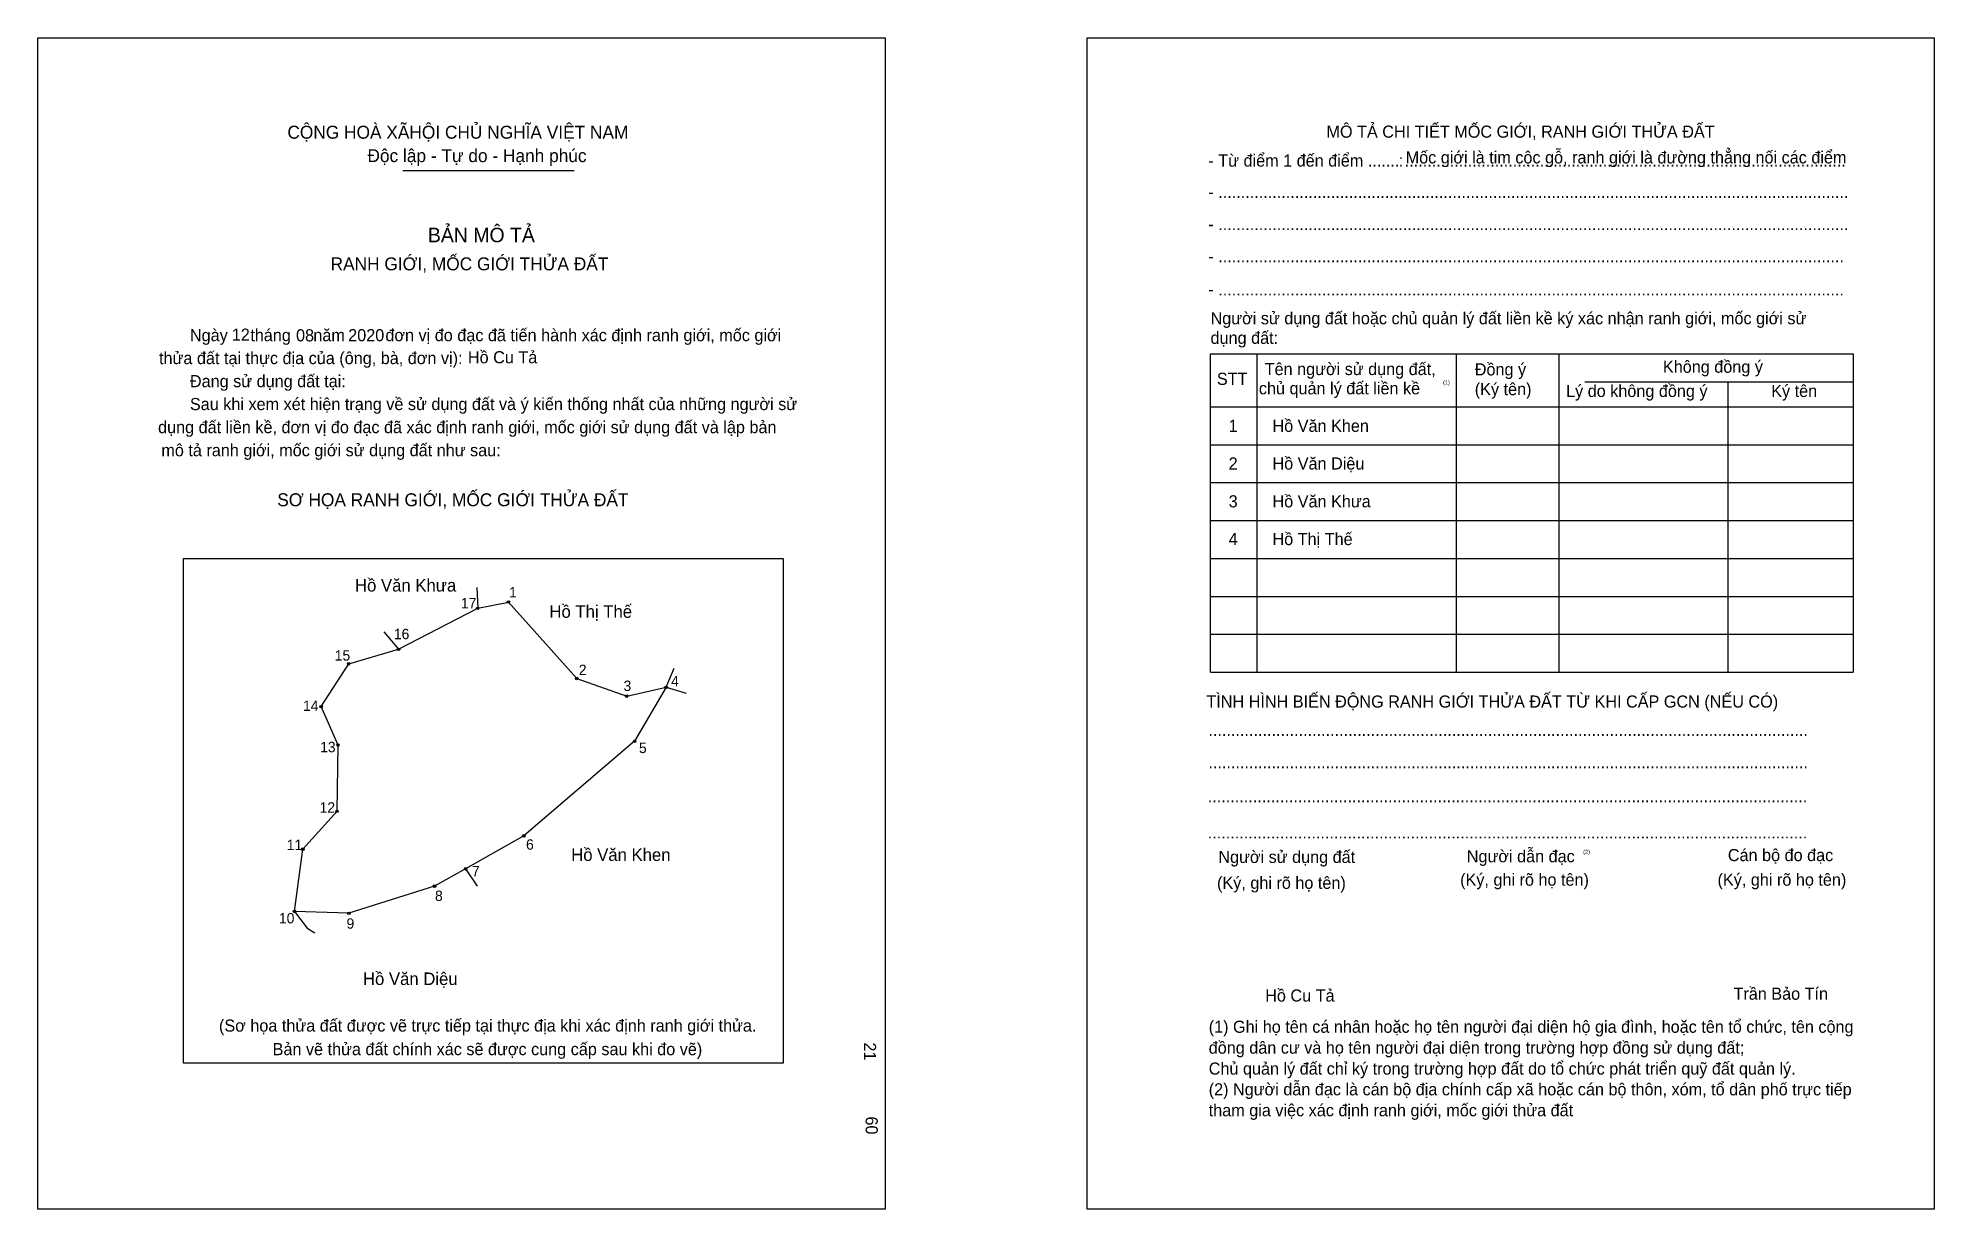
# Model space of a CAD drawing. Extents: x 546863 to 548005, y 1825676 to 1826382.
import ezdxf

# ---------------------------------------------------------------- set-up
doc = ezdxf.new("R2010")
doc.units = 0
for name, color, linetype in [('bmtKhungInTrang1', 7, 'Continuous'), ('bmtKhungInTrang2', 7, 'Continuous'), ('bmtNoiDung', 7, 'Continuous'), ('bmtTemplate', 7, 'Continuous'), ('CanhThua', 7, 'Continuous'), ('MocDinhThua', 7, 'Continuous'), ('RauThua', 7, 'Continuous'), ('SoHieuDinhThua', 7, 'Continuous'), ('TenChuLanCan', 7, 'Continuous')]:
    doc.layers.add(name, color=color, linetype=linetype)

msp = doc.modelspace()

# ---------------------------------------------------------------- linework, layer by layer
at = {"layer": 'bmtKhungInTrang1'}
msp.add_lwpolyline([(546863.1, 1826381.7), (547373.2, 1826381.7), (547373.2, 1825676.2), (546863.1, 1825676.2)], close=True, dxfattribs=at)
at = {"layer": 'bmtKhungInTrang2'}
msp.add_lwpolyline([(547494.8, 1826381.7), (548004.9, 1826381.7), (548004.9, 1825676.2), (547494.8, 1825676.2)], close=True, dxfattribs=at)
at = {"layer": 'bmtTemplate'}
for p, q in [((547082.9, 1826301.8), (547186, 1826301.8)), ((547597.1, 1826191.4), (547597.1, 1825999.6)), ((547717.1, 1826191.4), (547717.1, 1825999.6)), ((547778.9, 1826191.6), (547778.9, 1825999.6)), ((547956.1, 1826191.4), (547956.1, 1825999.6)), ((547794.5, 1826174.5), (547956.1, 1826174.5)), ((547569.2, 1826159.5), (547956.1, 1826159.5)), ((547569.2, 1826136.6), (547956.1, 1826136.6)), ((547569.2, 1826113.8), (547956.1, 1826113.8)), ((547569.2, 1826091), (547956.1, 1826091)), ((547569.2, 1826068.1), (547956.1, 1826068.1)), ((547569.2, 1826045.3), (547956.1, 1826045.3)), ((547569.2, 1826022.5), (547956.1, 1826022.5)), ((547569.2, 1825999.6), (547956.1, 1825999.6))]:
    msp.add_line(p, q, dxfattribs=at)
for points in [[(547568.9, 1826191.4), (547956.1, 1826191.4)], [(547568.9, 1826191.4), (547568.9, 1825999.6)], [(547880.7, 1826174.3), (547880.7, 1825999.6)]]:
    msp.add_lwpolyline(points, dxfattribs=at)
msp.add_lwpolyline([(546950.8, 1825764.1), (546950.8, 1826068.1), (547311.8, 1826068.1), (547311.8, 1825764.1)], close=True, dxfattribs=at)
at = {"layer": 'CanhThua'}
for p, q in [((547127.9, 1826038.1), (547146.4, 1826041.9)), ((547146.4, 1826041.9), (547187.5, 1825995.8)), ((547080.2, 1826013.4), (547127.9, 1826038.1)), ((547050.2, 1826004.7), (547080.2, 1826013.4)), ((547033.6, 1825978.9), (547050.2, 1826004.7)), ((547187.5, 1825995.8), (547217.6, 1825985.2)), ((547217.6, 1825985.2), (547241.4, 1825990.5)), ((547241.4, 1825990.5), (547222.4, 1825958)), ((547043.8, 1825955.7), (547033.6, 1825978.9)), ((547043.2, 1825915.8), (547043.8, 1825955.7)), ((547222.4, 1825958), (547155.7, 1825901)), ((547022.6, 1825893), (547043.2, 1825915.8)), ((547017.6, 1825855.5), (547022.6, 1825893)), ((547155.7, 1825901), (547120.6, 1825881.2)), ((547120.6, 1825881.2), (547101.9, 1825870.7)), ((547101.9, 1825870.7), (547050.3, 1825854.4)), ((547050.3, 1825854.4), (547017.6, 1825855.5))]:
    msp.add_line(p, q, dxfattribs=at)
at = {"layer": 'MocDinhThua'}
for centre in [(547146.4, 1826041.9), (547127.9, 1826038.1), (547080.2, 1826013.4), (547050.2, 1826004.7), (547187.5, 1825995.8), (547217.6, 1825985.2), (547241.4, 1825990.5), (547033.6, 1825978.9), (547043.8, 1825955.7), (547222.4, 1825958), (547043.2, 1825915.8), (547022.6, 1825893), (547155.7, 1825901), (547120.6, 1825881.2), (547101.9, 1825870.7), (547017.6, 1825855.5), (547050.3, 1825854.4)]:
    msp.add_circle(centre, 0.752, dxfattribs=at)
at = {"layer": 'RauThua'}
for p, q in [((547127.3, 1826050.7), (547127.9, 1826038.1)), ((547071.4, 1826023.9), (547080.2, 1826013.4)), ((547241.4, 1825990.5), (547246.2, 1826002)), ((547241.4, 1825990.5), (547253.4, 1825986.9)), ((547120.6, 1825881.2), (547127.5, 1825870.7)), ((547017.6, 1825855.5), (547025.2, 1825845.4)), ((547025.2, 1825845.4), (547029.9, 1825842.6))]:
    msp.add_line(p, q, dxfattribs=at)

# ---------------------------------------------------------------- texts
at = {"layer": 'bmtNoiDung'}
for s, height, p in [('12', 7.3, (546979.8, 1826199.3)), ('08', 7.3, (547018.5, 1826198.9)), ('2020', 7.3, (547049.9, 1826199)), ('Hồ Cu Tả', 7.3, (547122, 1826185.7)), ('1', 7.3, (547580.1, 1826144.4)), ('Hồ Văn Khen ', 7.298, (547606.5, 1826144.4)), ('2', 7.3, (547580.1, 1826121.7)), ('Hồ Văn Diệu ', 7.298, (547606.5, 1826121.7)), ('3', 7.3, (547580.1, 1826098.9)), ('Hồ Văn Khưa ', 7.298, (547606.5, 1826098.9)), ('4', 7.3, (547580.1, 1826076.2)), ('Hồ Thị Thế ', 7.298, (547606.5, 1826076.2)), ('Hồ Cu Tả', 7.3, (547602.1, 1825801.2))]:
    msp.add_text(s, height=height, dxfattribs=at).set_placement(p)
for s, p in [('21', (547360.5, 1825776.6)), ('60', (547361.5, 1825732))]:
    msp.add_text(s, height=7.3, rotation=270, dxfattribs=at).set_placement(p)
at = {"layer": 'bmtTemplate'}
for s, height, p in [('CỘNG HOÀ XÃHỘI CHỦ NGHĨA VIỆT NAM', 7.785, (547013.3, 1826321)), ('MÔ TẢ CHI TIẾT MỐC GIỚI, RANH GIỚI THỬA ĐẤT', 7.296, (547639, 1826321.6)), ('Độc lập - Tự do - Hạnh phúc', 7.785, (547061.5, 1826306.9)), ('Mốc giới là tim cộc gỗ, ranh giới là đường thẳng nối các điểm', 7.296, (547686.7, 1826306.1)), ('- Từ điểm 1 đến điểm .......', 7.296, (547567.9, 1826304.2)), (':', 7.3, (547682.5, 1826304.2)), ('..................................................................................................', 7.296, (547686.1, 1826304.2)), ('- ............................................................................................................................................', 7.2957, (547567.9, 1826285.3)), ('BẢN MÔ TẢ', 8.76, (547097.9, 1826258.6)), ('- ............................................................................................................................................', 7.2957, (547567.9, 1826265.9)), ('RANH GIỚI, MỐC GIỚI THỬA ĐẤT', 7.785, (547039.3, 1826241.7)), ('- ...........................................................................................................................................', 7.2957, (547567.9, 1826246.5)), ('- ...........................................................................................................................................', 7.2957, (547567.9, 1826226.6)), ('Người sử dụng đất hoặc chủ quản lý đất liền kề ký xác nhận ranh giới, mốc giới sử', 7.296, (547569.2, 1826209.2)), ('Ngày     tháng     năm         đơn vị đo đạc đã tiến hành xác định ranh giới, mốc giới ', 7.298, (546954.6, 1826199)), ('dụng đất:', 7.3, (547569.2, 1826197.4)), ('thửa đất tại thực địa của (ông, bà, đơn vị):', 7.298, (546936, 1826185.2)), ('Đang sử dụng đất tại:', 7.298, (546954.6, 1826171.3)), ('STT', 7.3, (547573, 1826172.7)), ('Tên người sử dụng đất,', 7.296, (547601.8, 1826178.6)), ('Đồng ý', 7.3, (547728.3, 1826178.4)), ('Không đồng ý', 7.296, (547841.6, 1826180)), ('chủ quản lý đất liền kề', 7.296, (547598.3, 1826167)), ('(1)', 2.43, (547709.2, 1826173)), ('(Ký tên)', 7.3, (547728.3, 1826166.5)), ('Lý do không đồng ý', 7.296, (547783.3, 1826165.4)), ('Ký tên', 7.3, (547906.8, 1826165.4)), ('Sau khi xem xét hiện trạng về sử dụng đất và ý kiến thống nhất của những người sử ', 7.298, (546954.6, 1826157.5)), ('dụng đất liền kề, đơn vị đo đạc đã xác định ranh giới, mốc giới sử dụng đất và lập bản', 7.298, (546935.4, 1826143.6)), ('mô tả ranh giới, mốc giới sử dụng đất như sau:', 7.298, (546937.4, 1826129.7)), ('SƠ HỌA RANH GIỚI, MỐC GIỚI THỬA ĐẤT', 7.785, (547007.2, 1826099.6)), ('TÌNH HÌNH BIẾN ĐỘNG RANH GIỚI THỬA ĐẤT TỪ KHI CẤP GCN (NẾU CÓ)', 7.296, (547566.7, 1825978.3)), ('.....................................................................................................................................', 7.3067, (547567.9, 1825961.2)), ('.....................................................................................................................................', 7.3067, (547567.9, 1825941.7)), ('.....................................................................................................................................', 7.3067, (547567.5, 1825921.2)), ('.....................................................................................................................................', 7.3067, (547567.5, 1825899.5)), ('Người sử dụng đất', 7.296, (547573.9, 1825884.7)), ('Người dẫn đạc', 7.296, (547723.5, 1825885.1)), ('(2)', 2.43, (547793.6, 1825890.2)), ('Cán bộ đo đạc', 7.296, (547880.7, 1825885.8)), ('(Ký, ghi rõ họ tên)', 7.296, (547573.1, 1825869.1)), ('(Ký, ghi rõ họ tên)', 7.296, (547719.5, 1825871)), ('(Ký, ghi rõ họ tên)', 7.296, (547874.5, 1825871)), ('Trần Bảo Tín', 7.296, (547884.1, 1825802.3)), ('(Sơ họa thửa đất được vẽ trực tiếp tại thực địa khi xác định ranh giới thửa.', 7.298, (546972.1, 1825783.1)), ('(1) Ghi họ tên cá nhân hoặc họ tên người đại diện hộ gia đình, hoặc tên tổ chức, tên cộng', 7.296, (547568.1, 1825782.4)), ('Bản vẽ thửa đất chính xác sẽ được cung cấp sau khi đo vẽ)', 7.298, (547004.4, 1825768.9)), ('đồng dân cư và họ tên người đại diện trong trường hợp đồng sử dụng đất;', 7.296, (547568.1, 1825769.8)), ('Chủ quản lý đất chỉ ký trong trường hợp đất do tổ chức phát triển quỹ đất quản lý.', 7.296, (547568.1, 1825757.2)), ('(2) Người dẫn đạc là cán bộ địa chính cấp xã hoặc cán bộ thôn, xóm, tổ dân phố trực tiếp', 7.296, (547568.1, 1825744.7)), ('tham gia việc xác định ranh giới, mốc giới thửa đất', 7.296, (547568.1, 1825732.1))]:
    msp.add_text(s, height=height, dxfattribs=at).set_placement(p)
at = {"layer": 'SoHieuDinhThua'}
for s, p in [('17', (547117.8, 1826038.1)), ('1', (547146.8, 1826044.7)), ('16', (547077.4, 1826019.5)), ('15', (547041.8, 1826006.6)), ('2', (547188.8, 1825997.9)), ('4', (547244.3, 1825991)), ('3', (547215.7, 1825988.3)), ('14', (547022.7, 1825976.3)), ('13', (547033, 1825951.4)), ('5', (547225, 1825950.9)), ('12', (547032.7, 1825915)), ('11', (547012.9, 1825892.5)), ('6', (547157, 1825892.7)), ('7', (547124.4, 1825876.6)), ('8', (547102.2, 1825861.8)), ('10', (547008.2, 1825848.3)), ('9', (547048.9, 1825845.1))]:
    msp.add_text(s, height=6.26, dxfattribs=at).set_placement(p)
at = {"layer": 'TenChuLanCan'}
for s, height, p in [('Hồ Văn Khưa', 7.518, (547054, 1826048.2)), ('Hồ Thị Thế', 7.52, (547171.1, 1826032.4)), ('Hồ Văn Khen', 7.518, (547184.2, 1825885.9)), ('Hồ Văn Diệu', 7.518, (547058.8, 1825811.2))]:
    msp.add_text(s, height=height, dxfattribs=at).set_placement(p)

doc.saveas('drawing.dxf')
